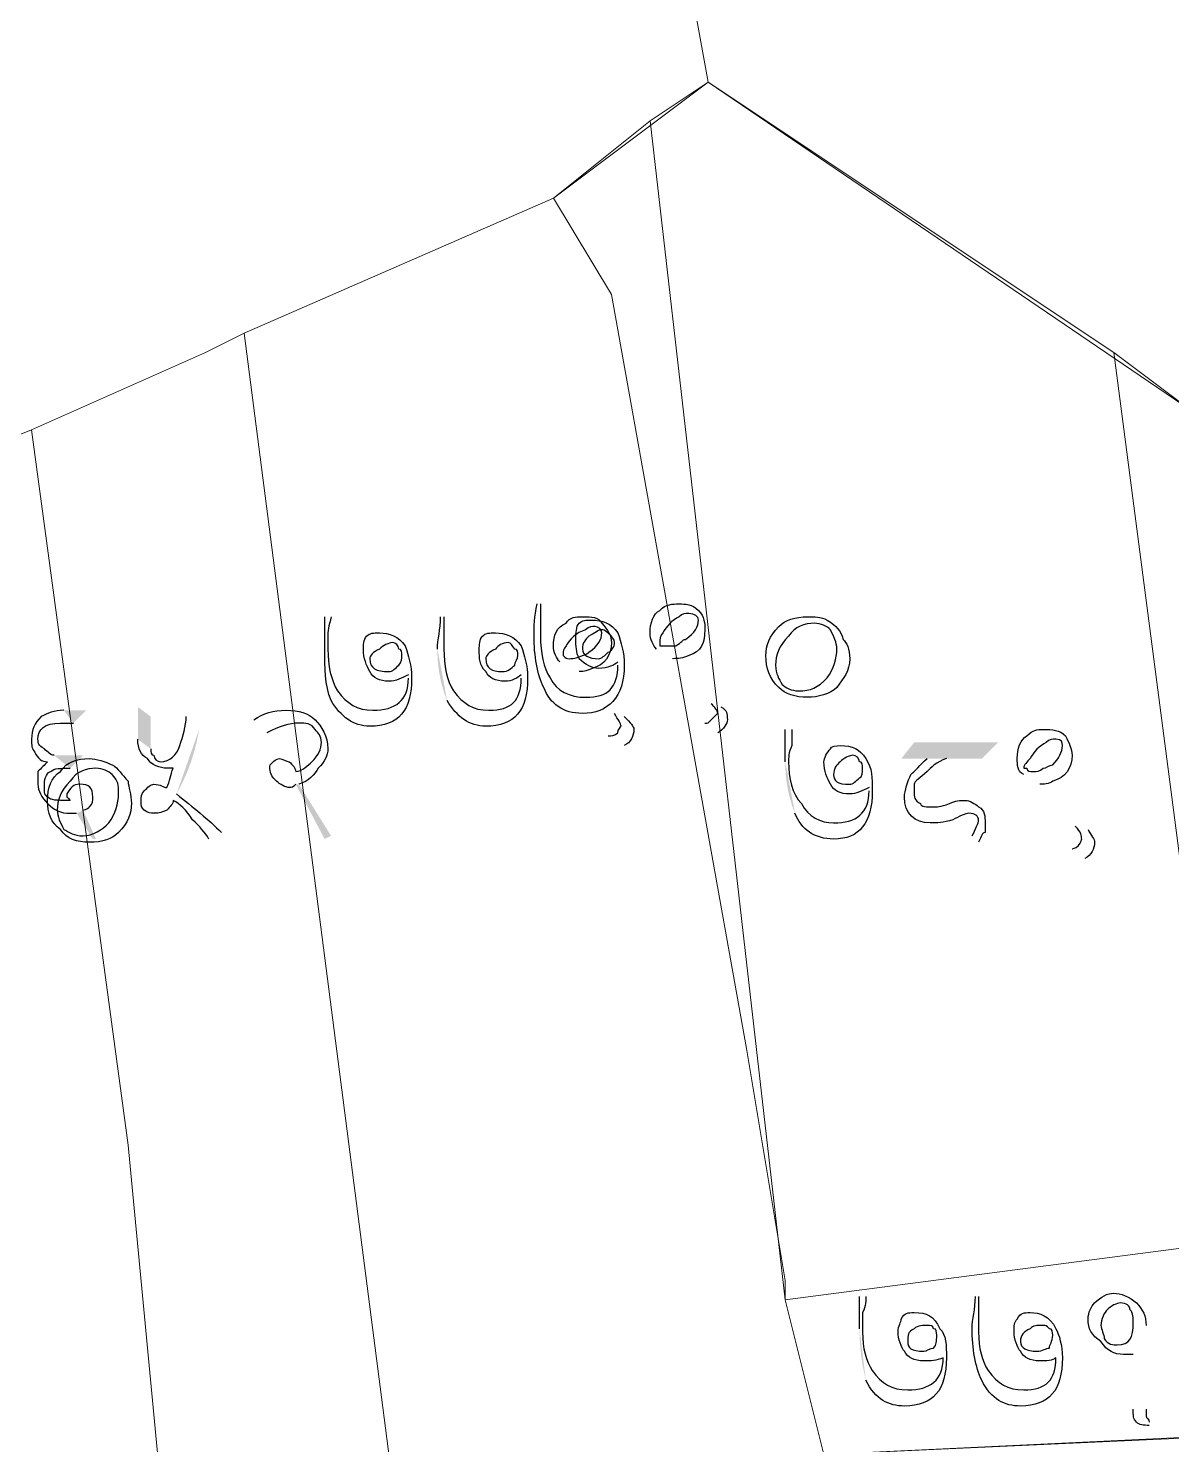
# Model space of a CAD drawing. Header units: metres. Extents: x 345912 to 349030, y 3061206 to 3061792.
# Drawn here: x 346861.21 to 346879.24, y 3061379.49 to 3061401.82 of the extents above; entities that cross this region are included whole.
import ezdxf

# ---------------------------------------------------------------- set-up
doc = ezdxf.new("R2010")
doc.units = ezdxf.units.M
doc.header["$MEASUREMENT"] = 0
doc.layers.add('PDF4_Geometry', color=7, linetype='Continuous')
doc.layers.add('PDF4_Solid Fills', color=7, linetype='Continuous')

msp = doc.modelspace()

# ---------------------------------------------------------------- hatches: boundary and pattern name
at = {"layer": 'PDF4_Solid Fills', "transparency": 33554559}
h = msp.add_hatch(color=256, dxfattribs=at)
h.paths.add_polyline_path([(346869.23467, 3061392.74604), (346869.28547, 3061392.74604)], flags=0)
h.paths.add_polyline_path([(346870.50467, 3061391.78084), (346870.50467, 3061391.83164)], flags=0)
h.paths.add_polyline_path([(346871.36827, 3061391.88244), (346872.13027, 3061391.12044)], flags=0)
h.paths.add_polyline_path([(346872.07947, 3061390.71404), (346871.87627, 3061390.86644)], flags=0)
h.paths.add_polyline_path([(346871.97787, 3061391.17124), (346871.11427, 3061392.03484)], flags=0)
h = msp.add_hatch(color=256, dxfattribs=at)
h.paths.add_polyline_path([(346865.88187, 3061392.54283), (346865.98347, 3061392.54283)], flags=0)
h.paths.add_polyline_path([(346867.20267, 3061391.57763), (346867.20267, 3061391.62843)], flags=0)
h.paths.add_polyline_path([(346867.65987, 3061392.03483, 0.09913524), (346867.81227, 3061391.22203)], flags=0)
h.paths.add_polyline_path([(346867.71067, 3061392.54283), (346867.76147, 3061392.54283)], flags=0)
h.paths.add_polyline_path([(346868.98067, 3061391.57763), (346868.98067, 3061391.62843)], flags=0)
h.paths.add_polyline_path([(346869.89507, 3061391.67923), (346870.60627, 3061390.96803)], flags=0)
h.paths.add_polyline_path([(346870.60627, 3061390.51083), (346870.35227, 3061390.66323)], flags=0)
h.paths.add_polyline_path([(346870.45387, 3061391.01883), (346869.59027, 3061391.83163)], flags=0)
h = msp.add_hatch(color=256, dxfattribs=at)
h.paths.add_polyline_path([(346861.91947, 3061390.86643), (346862.12267, 3061391.06963), (346861.76707, 3061391.06963)], flags=0)
h.paths.add_polyline_path([(346861.97027, 3061389.44403), (346862.22427, 3061389.03763), (346862.27507, 3061389.03763), (346862.07187, 3061389.49483)], flags=0)
h.paths.add_polyline_path([(346861.86867, 3061390.15523), (346862.07187, 3061390.35843), (346861.61467, 3061390.35843)], flags=0)
h.paths.add_polyline_path([(346863.69747, 3061390.96803), (346863.90067, 3061390.76483)], flags=0)
h.paths.add_polyline_path([(346863.54507, 3061389.74883, 0.08894398), (346863.90067, 3061390.76483)], flags=0)
h.paths.add_polyline_path([(346864.25627, 3061389.13923), (346864.05307, 3061389.03763)], flags=0)
h.paths.add_polyline_path([(346862.93547, 3061390.61243), (346862.93547, 3061391.12043), (346863.13867, 3061390.96803), (346863.13867, 3061390.46003)], flags=0)
h.paths.add_polyline_path([(346864.96747, 3061390.71403), (346864.76427, 3061390.91723)], flags=0)
h.paths.add_polyline_path([(346865.47547, 3061389.90123), (346865.98347, 3061389.08843), (346865.88187, 3061389.03763), (346865.42467, 3061389.90123)], flags=0)
h = msp.add_hatch(color=256, dxfattribs=at)
h.paths.add_polyline_path([(346873.14627, 3061390.25683, 0.09913524), (346873.29867, 3061389.44403)], flags=0)
h.paths.add_polyline_path([(346873.14627, 3061390.76483), (346873.24787, 3061390.76483)], flags=0)
h.paths.add_polyline_path([(346874.46707, 3061389.79963), (346874.46707, 3061389.85043)], flags=0)
h.paths.add_polyline_path([(346875.38147, 3061390.30763), (346874.97507, 3061390.30763), (346875.17827, 3061390.56163), (346876.49907, 3061390.56163), (346876.24507, 3061390.30763), (346875.68627, 3061390.30763)], flags=0)
h.paths.add_polyline_path([(346876.19427, 3061388.98683), (346876.09267, 3061389.08843)], flags=0)
h.paths.add_polyline_path([(346877.15947, 3061389.90123), (346877.92147, 3061389.19003)], flags=0)
h.paths.add_polyline_path([(346877.87067, 3061388.73283), (346877.66747, 3061388.88523)], flags=0)
h.paths.add_polyline_path([(346877.71827, 3061389.24083), (346876.90547, 3061390.05363)], flags=0)
h = msp.add_hatch(color=256, dxfattribs=at)
h.paths.add_polyline_path([(346874.31467, 3061381.31603, 0.05812615), (346874.41627, 3061380.50323)], flags=0)
h.paths.add_polyline_path([(346874.31467, 3061381.82403), (346874.41627, 3061381.82403)], flags=0)
h.paths.add_polyline_path([(346875.63547, 3061380.85883), (346875.63547, 3061380.85883)], flags=0)
h.paths.add_polyline_path([(346876.14347, 3061381.82403), (346876.19427, 3061381.82403)], flags=0)
h.paths.add_polyline_path([(346877.41347, 3061380.85883), (346877.41347, 3061380.85883)], flags=0)
h.paths.add_polyline_path([(346878.83587, 3061381.36683), (346878.83587, 3061380.04603)], flags=0)
h.paths.add_polyline_path([(346878.88667, 3061379.84283), (346878.88667, 3061379.79203)], flags=0)

# ---------------------------------------------------------------- linework, layer by layer
at = {"layer": 'PDF4_Geometry', "lineweight": 9}
for points in [[(346876.49908, 3061429.32203), (346883.50947, 3061423.83564), (346885.33828, 3061422.00683), (346885.03348, 3061408.90042), (346883.81427, 3061403.41403), (346882.59507, 3061394.57483), (346879.54707, 3061395.79403), (346871.92707, 3061400.97564), (346870.70787, 3061407.68124), (346870.09828, 3061415.60602), (346871.92707, 3061423.22602), (346872.53668, 3061428.40763), (346873.14628, 3061431.45564)], [(346876.49908, 3061429.32203), (346883.50947, 3061423.83564), (346885.33828, 3061422.00683), (346885.03348, 3061408.90042), (346883.81427, 3061403.41403), (346882.59507, 3061394.57483), (346879.54707, 3061395.79403), (346871.92707, 3061400.97564), (346870.70787, 3061407.68124), (346870.09828, 3061415.60602), (346871.92707, 3061423.22602), (346872.53668, 3061428.40763), (346873.14628, 3061431.45564)], [(346880.15668, 3061382.68763), (346873.14628, 3061381.77322), (346871.01268, 3061400.36602), (346871.92707, 3061400.97564), (346878.32787, 3061396.70844)], [(346880.15668, 3061382.68763), (346873.14628, 3061381.77322), (346871.01268, 3061400.36602), (346871.92707, 3061400.97564), (346878.32787, 3061396.70844)], [(346873.14628, 3061381.77322), (346873.14628, 3061382.07803), (346872.53668, 3061385.73564), (346870.40308, 3061397.62284), (346869.48867, 3061399.14683), (346871.01268, 3061400.36602)], [(346873.14628, 3061381.77322), (346873.14628, 3061382.07803), (346872.53668, 3061385.73564), (346870.40308, 3061397.62284), (346869.48867, 3061399.14683), (346871.01268, 3061400.36602)], [(346873.14628, 3061381.77322), (346873.75587, 3061379.33483), (346867.05028, 3061378.11564), (346864.61188, 3061397.01322), (346869.48867, 3061399.14683), (346870.40308, 3061397.62284), (346872.53668, 3061385.73564), (346873.14628, 3061382.07803)], [(346873.14628, 3061381.77322), (346873.75587, 3061379.33483), (346867.05028, 3061378.11564), (346864.61188, 3061397.01322), (346869.48867, 3061399.14683), (346870.40308, 3061397.62284), (346872.53668, 3061385.73564), (346873.14628, 3061382.07803)], [(346867.05028, 3061378.11564), (346863.69748, 3061377.50602), (346863.39268, 3061377.81083), (346862.78308, 3061384.21164), (346861.25908, 3061395.48923), (346864.00227, 3061396.70844), (346864.61188, 3061397.01322)], [(346867.05028, 3061378.11564), (346863.69748, 3061377.50602), (346863.39268, 3061377.81083), (346862.78308, 3061384.21164), (346861.25908, 3061395.48923), (346864.00227, 3061396.70844), (346864.61188, 3061397.01322)], [(346882.59507, 3061394.57483), (346883.81427, 3061393.05083), (346884.42388, 3061390.91724), (346885.64308, 3061385.12602), (346885.94787, 3061383.60203), (346885.94787, 3061383.29724), (346880.15668, 3061382.68763), (346878.32787, 3061396.70844), (346879.54707, 3061395.79403)], [(346882.59507, 3061394.57483), (346883.81427, 3061393.05083), (346884.42388, 3061390.91724), (346885.64308, 3061385.12602), (346885.94787, 3061383.60203), (346885.94787, 3061383.29724), (346880.15668, 3061382.68763), (346878.32787, 3061396.70844), (346879.54707, 3061395.79403)], [(346863.69748, 3061377.50602), (346860.95427, 3061377.20124), (346858.21108, 3061394.27004), (346861.25908, 3061395.48923), (346862.78308, 3061384.21164), (346863.39268, 3061377.81083)], [(346863.69748, 3061377.50602), (346860.95427, 3061377.20124), (346858.21108, 3061394.27004), (346861.25908, 3061395.48923), (346862.78308, 3061384.21164), (346863.39268, 3061377.81083)], [(346873.75587, 3061379.33483), (346873.14628, 3061381.77322), (346880.15668, 3061382.68763), (346880.46147, 3061379.63963)], [(346873.75587, 3061379.33483), (346873.14628, 3061381.77322), (346880.15668, 3061382.68763), (346880.46147, 3061379.63963)], [(346874.67028, 3061373.54363), (346874.06067, 3061376.59164), (346873.75587, 3061379.33483), (346886.55748, 3061379.94444), (346887.16707, 3061377.20124), (346888.08147, 3061374.15322)], [(346874.67028, 3061373.54363), (346874.06067, 3061376.59164), (346873.75587, 3061379.33483), (346886.55748, 3061379.94444), (346887.16707, 3061377.20124), (346888.08147, 3061374.15322)]]:
    msp.add_lwpolyline(points, close=True, dxfattribs=at)
msp.add_lwpolyline([(346824.07348, 3061410.42444), (346845.10468, 3061413.47243), (346870.09828, 3061415.60602), (346870.70787, 3061407.68124), (346871.92707, 3061400.97564), (346869.48867, 3061399.14683), (346864.61188, 3061397.01322), (346864.00227, 3061396.70844), (346861.25908, 3061395.48923), (346858.21108, 3061394.27004), (346855.46787, 3061393.35564), (346850.28628, 3061391.22203), (346848.45748, 3061391.22203), (346848.15268, 3061391.22203), (346848.15268, 3061390.91724), (346847.84787, 3061390.91724), (346847.23828, 3061390.91724), (346846.93348, 3061390.91724), (346846.62867, 3061390.91724), (346843.27587, 3061390.30763), (346842.05668, 3061389.08844), (346841.75188, 3061387.25963), (346840.22787, 3061386.34523)], dxfattribs=at)
msp.add_lwpolyline([(346824.07348, 3061410.42444), (346845.10468, 3061413.47243), (346870.09828, 3061415.60602), (346870.70787, 3061407.68124), (346871.92707, 3061400.97564), (346869.48867, 3061399.14683), (346864.61188, 3061397.01322), (346864.00227, 3061396.70844), (346861.25908, 3061395.48923), (346858.21108, 3061394.27004), (346855.46787, 3061393.35564), (346850.28628, 3061391.22203), (346848.45748, 3061391.22203), (346848.15268, 3061391.22203), (346848.15268, 3061390.91724), (346847.84787, 3061390.91724), (346847.23828, 3061390.91724), (346846.93348, 3061390.91724), (346846.62867, 3061390.91724), (346843.27587, 3061390.30763), (346842.05668, 3061389.08844), (346841.75188, 3061387.25963), (346840.22787, 3061386.34523)], dxfattribs=at)
at = {"layer": 'PDF4_Geometry', "lineweight": 25}
for points in [[(346869.18387, 3061392.23804), (346869.18387, 3061392.39044), (346869.18387, 3061392.54284), (346869.23467, 3061392.74604)], [(346869.28547, 3061392.74604), (346869.28547, 3061392.69524), (346869.28547, 3061392.59364), (346869.28547, 3061392.49204)], [(346871.01267, 3061392.28884), (346871.01267, 3061392.44124), (346871.06347, 3061392.59364), (346871.16507, 3061392.64444)], [(346871.16507, 3061392.64444), (346871.26667, 3061392.74604), (346871.36827, 3061392.74604), (346871.46987, 3061392.74604)], [(346871.46987, 3061392.74604), (346871.57147, 3061392.74604), (346871.67307, 3061392.74604), (346871.77467, 3061392.64444)], [(346871.77467, 3061392.64444), (346871.87627, 3061392.54284), (346871.87627, 3061392.44124), (346871.87627, 3061392.33964)], [(346865.88187, 3061392.03483), (346865.88187, 3061392.18723), (346865.88187, 3061392.33963), (346865.88187, 3061392.54283)], [(346865.98347, 3061392.54283), (346865.98347, 3061392.49203), (346865.93267, 3061392.39043), (346865.93267, 3061392.28883)], [(346867.65987, 3061392.03483), (346867.65987, 3061392.18723), (346867.71067, 3061392.33963), (346867.71067, 3061392.54283)], [(346867.76147, 3061392.54283), (346867.76147, 3061392.49203), (346867.76147, 3061392.39043), (346867.76147, 3061392.28883)], [(346869.28547, 3061392.49204), (346869.28547, 3061392.39044), (346869.28547, 3061392.28884), (346869.28547, 3061392.23804)], [(346869.48867, 3061392.08563), (346869.48867, 3061392.23803), (346869.53947, 3061392.39043), (346869.69187, 3061392.44123)], [(346869.69187, 3061392.44123), (346869.74267, 3061392.54283), (346869.84427, 3061392.54283), (346869.94587, 3061392.54283)], [(346869.84427, 3061392.18724), (346869.84427, 3061392.28884), (346869.84427, 3061392.39044), (346869.89507, 3061392.44124)], [(346869.89507, 3061392.44124), (346869.94587, 3061392.49204), (346869.99667, 3061392.49204), (346870.09827, 3061392.49204)], [(346869.94587, 3061392.54283), (346870.09827, 3061392.54283), (346870.19987, 3061392.54283), (346870.25067, 3061392.44123)], [(346870.14907, 3061392.39043), (346870.09827, 3061392.39043), (346870.04747, 3061392.39043), (346869.99667, 3061392.33963)], [(346870.09827, 3061392.49204), (346870.25067, 3061392.49204), (346870.40307, 3061392.44124), (346870.50467, 3061392.28884)], [(346870.25067, 3061392.28883), (346870.25067, 3061392.33963), (346870.19987, 3061392.39043), (346870.14907, 3061392.39043)], [(346870.25067, 3061392.44123), (346870.35227, 3061392.33963), (346870.40307, 3061392.23803), (346870.40307, 3061392.13643)], [(346871.46987, 3061392.54284), (346871.36827, 3061392.49204), (346871.26667, 3061392.39044), (346871.21587, 3061392.28884)], [(346871.62227, 3061392.59364), (346871.57147, 3061392.59364), (346871.52067, 3061392.59364), (346871.46987, 3061392.54284)], [(346871.57147, 3061392.18724), (346871.72387, 3061392.28884), (346871.77467, 3061392.39044), (346871.77467, 3061392.49204)], [(346871.77467, 3061392.49204), (346871.77467, 3061392.54284), (346871.72387, 3061392.59364), (346871.62227, 3061392.59364)], [(346872.84147, 3061391.93324), (346872.84147, 3061392.08564), (346872.89227, 3061392.23804), (346873.04467, 3061392.39044)], [(346873.04467, 3061392.39044), (346873.14627, 3061392.49204), (346873.29867, 3061392.54284), (346873.50187, 3061392.54284)], [(346873.60347, 3061392.44124), (346873.45107, 3061392.44124), (346873.29867, 3061392.39044), (346873.19707, 3061392.23804)], [(346873.50187, 3061392.54284), (346873.60347, 3061392.54284), (346873.70507, 3061392.54284), (346873.80667, 3061392.49204)], [(346873.85747, 3061392.33964), (346873.80667, 3061392.39044), (346873.70507, 3061392.44124), (346873.60347, 3061392.44124)], [(346873.80667, 3061392.49204), (346873.95907, 3061392.39044), (346874.00987, 3061392.33964), (346874.06067, 3061392.18724)], [(346865.93267, 3061392.28883), (346865.93267, 3061392.18723), (346865.93267, 3061392.08563), (346865.93267, 3061392.03483)], [(346866.49147, 3061392.03483), (346866.49147, 3061392.08563), (346866.49147, 3061392.18723), (346866.54227, 3061392.23803)], [(346866.54227, 3061392.23803), (346866.59307, 3061392.28883), (346866.64387, 3061392.28883), (346866.74547, 3061392.28883)], [(346866.74547, 3061392.28883), (346866.89787, 3061392.28883), (346867.05027, 3061392.23803), (346867.15187, 3061392.08563)], [(346867.76147, 3061392.28883), (346867.76147, 3061392.18723), (346867.76147, 3061392.08563), (346867.76147, 3061392.03483)], [(346868.32027, 3061392.03483), (346868.32027, 3061392.08563), (346868.32027, 3061392.18723), (346868.37107, 3061392.23803)], [(346868.37107, 3061392.23803), (346868.42187, 3061392.28883), (346868.47267, 3061392.28883), (346868.57427, 3061392.28883)], [(346868.57427, 3061392.28883), (346868.72667, 3061392.28883), (346868.87907, 3061392.23803), (346868.98067, 3061392.08563)], [(346869.33627, 3061391.42524), (346869.23467, 3061391.62844), (346869.18387, 3061391.93324), (346869.18387, 3061392.23804)], [(346869.28547, 3061392.23804), (346869.28547, 3061391.98404), (346869.33627, 3061391.73004), (346869.43787, 3061391.57764)], [(346869.99667, 3061392.33963), (346869.84427, 3061392.28883), (346869.74267, 3061392.18723), (346869.69187, 3061392.08563)], [(346869.89507, 3061391.88244), (346869.84427, 3061391.98404), (346869.84427, 3061392.08564), (346869.84427, 3061392.18724)], [(346870.04747, 3061392.23804), (346869.99667, 3061392.18724), (346869.94587, 3061392.13644), (346869.94587, 3061392.03484)], [(346870.25067, 3061392.33964), (346870.19987, 3061392.33964), (346870.14907, 3061392.28884), (346870.04747, 3061392.23804)], [(346870.04747, 3061391.98403), (346870.19987, 3061392.08563), (346870.25067, 3061392.18723), (346870.25067, 3061392.28883)], [(346870.40307, 3061392.23804), (346870.35227, 3061392.28884), (346870.30147, 3061392.33964), (346870.25067, 3061392.33964)], [(346870.45387, 3061392.13644), (346870.45387, 3061392.18724), (346870.40307, 3061392.23804), (346870.40307, 3061392.23804)], [(346870.50467, 3061392.28884), (346870.55547, 3061392.13644), (346870.60627, 3061391.98404), (346870.60627, 3061391.78084)], [(346871.11427, 3061392.03484), (346871.06347, 3061392.08564), (346871.01267, 3061392.18724), (346871.01267, 3061392.28884)], [(346871.21587, 3061392.28884), (346871.16507, 3061392.23804), (346871.16507, 3061392.18724), (346871.16507, 3061392.13644)], [(346871.41907, 3061392.08564), (346871.52067, 3061392.13644), (346871.52067, 3061392.18724), (346871.57147, 3061392.18724)], [(346871.87627, 3061392.33964), (346871.87627, 3061392.13644), (346871.82547, 3061391.98404), (346871.62227, 3061391.93324)], [(346873.19707, 3061392.23804), (346873.04467, 3061392.08564), (346872.99387, 3061391.93324), (346872.99387, 3061391.78084)], [(346873.95907, 3061392.03484), (346873.95907, 3061392.13644), (346873.90827, 3061392.23804), (346873.85747, 3061392.33964)], [(346874.06067, 3061392.18724), (346874.11147, 3061392.13644), (346874.16227, 3061392.03484), (346874.16227, 3061391.88244)], [(346865.98347, 3061391.22203), (346865.88187, 3061391.47603), (346865.88187, 3061391.73003), (346865.88187, 3061392.03483)], [(346865.93267, 3061392.03483), (346865.93267, 3061391.78083), (346865.98347, 3061391.52683), (346866.08507, 3061391.37443)], [(346866.59307, 3061391.67923), (346866.54227, 3061391.78083), (346866.49147, 3061391.88243), (346866.49147, 3061392.03483)], [(346866.74547, 3061392.03483), (346866.64387, 3061391.98403), (346866.59307, 3061391.93323), (346866.59307, 3061391.88243)], [(346866.94867, 3061392.13643), (346866.89787, 3061392.13643), (346866.79627, 3061392.08563), (346866.74547, 3061392.03483)], [(346867.05027, 3061392.03483), (346867.05027, 3061392.08563), (346866.99947, 3061392.13643), (346866.94867, 3061392.13643)], [(346867.10107, 3061391.93323), (346867.10107, 3061391.98403), (346867.10107, 3061392.03483), (346867.05027, 3061392.03483)], [(346867.15187, 3061392.08563), (346867.20267, 3061391.93323), (346867.25347, 3061391.78083), (346867.25347, 3061391.57763)], [(346867.76147, 3061392.03483), (346867.76147, 3061391.78083), (346867.81227, 3061391.52683), (346867.91387, 3061391.37443)], [(346868.42187, 3061391.67923), (346868.32027, 3061391.78083), (346868.32027, 3061391.88243), (346868.32027, 3061392.03483)], [(346868.57427, 3061392.03483), (346868.47267, 3061391.98403), (346868.42187, 3061391.93323), (346868.42187, 3061391.88243)], [(346868.77747, 3061392.13643), (346868.67587, 3061392.13643), (346868.62507, 3061392.08563), (346868.57427, 3061392.03483)], [(346868.87907, 3061392.03483), (346868.82827, 3061392.08563), (346868.82827, 3061392.13643), (346868.77747, 3061392.13643)], [(346868.92987, 3061391.93323), (346868.92987, 3061391.98403), (346868.92987, 3061392.03483), (346868.87907, 3061392.03483)], [(346868.98067, 3061392.08563), (346869.03147, 3061391.93323), (346869.08227, 3061391.78083), (346869.08227, 3061391.57763)], [(346869.59027, 3061391.83163), (346869.53947, 3061391.88243), (346869.48867, 3061391.98403), (346869.48867, 3061392.08563)], [(346869.69187, 3061392.08563), (346869.64107, 3061392.03483), (346869.64107, 3061391.98403), (346869.64107, 3061391.98403)], [(346869.64107, 3061391.98403), (346869.64107, 3061391.93323), (346869.64107, 3061391.93323), (346869.64107, 3061391.93323)], [(346869.94587, 3061392.03484), (346869.94587, 3061391.93324), (346870.04747, 3061391.88244), (346870.19987, 3061391.88244)], [(346869.94587, 3061391.93323), (346869.99667, 3061391.93323), (346870.04747, 3061391.98403), (346870.04747, 3061391.98403)], [(346870.40307, 3061392.13643), (346870.40307, 3061391.93323), (346870.30147, 3061391.78083), (346870.09827, 3061391.73003)], [(346870.19987, 3061391.88244), (346870.25067, 3061391.88244), (346870.30147, 3061391.93324), (346870.35227, 3061391.98404)], [(346870.35227, 3061391.98404), (346870.40307, 3061391.98404), (346870.45387, 3061392.08564), (346870.45387, 3061392.13644)], [(346871.16507, 3061392.13644), (346871.16507, 3061392.13644), (346871.16507, 3061392.13644), (346871.16507, 3061392.08564)], [(346871.16507, 3061392.08564), (346871.21587, 3061392.08564), (346871.21587, 3061392.08564), (346871.26667, 3061392.08564)], [(346871.26667, 3061392.08564), (346871.31747, 3061392.08564), (346871.36827, 3061392.08564), (346871.41907, 3061392.08564)], [(346873.80667, 3061391.57764), (346873.90827, 3061391.73004), (346873.95907, 3061391.88244), (346873.95907, 3061392.03484)], [(346866.59307, 3061391.88243), (346866.59307, 3061391.73003), (346866.69467, 3061391.67923), (346866.89787, 3061391.67923)], [(346866.89787, 3061391.67923), (346866.94867, 3061391.67923), (346866.99947, 3061391.73003), (346867.05027, 3061391.78083)], [(346867.05027, 3061391.78083), (346867.10107, 3061391.83163), (346867.10107, 3061391.88243), (346867.10107, 3061391.93323)], [(346868.42187, 3061391.88243), (346868.42187, 3061391.73003), (346868.52347, 3061391.67923), (346868.67587, 3061391.67923)], [(346868.67587, 3061391.67923), (346868.77747, 3061391.67923), (346868.82827, 3061391.73003), (346868.87907, 3061391.78083)], [(346868.87907, 3061391.78083), (346868.87907, 3061391.83163), (346868.92987, 3061391.88243), (346868.92987, 3061391.93323)], [(346869.64107, 3061391.93323), (346869.69187, 3061391.88243), (346869.69187, 3061391.88243), (346869.74267, 3061391.88243)], [(346869.74267, 3061391.88243), (346869.79347, 3061391.88243), (346869.84427, 3061391.88243), (346869.94587, 3061391.93323)], [(346870.19987, 3061391.73004), (346870.09827, 3061391.73004), (346869.99667, 3061391.78084), (346869.89507, 3061391.88244)], [(346870.09827, 3061391.73003), (346869.99667, 3061391.67923), (346869.94587, 3061391.67923), (346869.89507, 3061391.67923)], [(346870.60627, 3061391.78084), (346870.60627, 3061391.27284), (346870.35227, 3061391.01884), (346869.94587, 3061391.01884)], [(346869.99667, 3061391.27284), (346870.35227, 3061391.27284), (346870.50467, 3061391.42524), (346870.50467, 3061391.78084)], [(346870.50467, 3061391.83164), (346870.45387, 3061391.78084), (346870.35227, 3061391.73004), (346870.19987, 3061391.73004)], [(346871.62227, 3061391.93324), (346871.52067, 3061391.88244), (346871.46987, 3061391.88244), (346871.36827, 3061391.88244)], [(346873.04467, 3061391.42524), (346872.89227, 3061391.57764), (346872.84147, 3061391.73004), (346872.84147, 3061391.93324)], [(346872.99387, 3061391.78084), (346872.99387, 3061391.62844), (346873.04467, 3061391.57764), (346873.09547, 3061391.47604)], [(346874.16227, 3061391.88244), (346874.16227, 3061391.67924), (346874.06067, 3061391.57764), (346873.95907, 3061391.42524)], [(346866.89787, 3061391.52683), (346866.74547, 3061391.52683), (346866.64387, 3061391.57763), (346866.59307, 3061391.67923)], [(346867.25347, 3061391.57763), (346867.25347, 3061391.06963), (346867.05027, 3061390.81563), (346866.59307, 3061390.81563)], [(346866.64387, 3061391.06963), (346866.99947, 3061391.06963), (346867.20267, 3061391.22203), (346867.20267, 3061391.57763)], [(346867.20267, 3061391.62843), (346867.10107, 3061391.57763), (346866.99947, 3061391.52683), (346866.89787, 3061391.52683)], [(346868.72667, 3061391.52683), (346868.57427, 3061391.52683), (346868.47267, 3061391.57763), (346868.42187, 3061391.67923)], [(346869.08227, 3061391.57763), (346869.08227, 3061391.06963), (346868.87907, 3061390.81563), (346868.42187, 3061390.81563)], [(346868.47267, 3061391.06963), (346868.82827, 3061391.06963), (346868.98067, 3061391.22203), (346868.98067, 3061391.57763)], [(346868.98067, 3061391.62843), (346868.92987, 3061391.57763), (346868.82827, 3061391.52683), (346868.72667, 3061391.52683)], [(346869.43787, 3061391.57764), (346869.53947, 3061391.37444), (346869.74267, 3061391.27284), (346869.99667, 3061391.27284)], [(346873.34947, 3061391.37444), (346873.55267, 3061391.37444), (346873.65427, 3061391.42524), (346873.80667, 3061391.57764)], [(346866.08507, 3061391.37443), (346866.23747, 3061391.17123), (346866.38987, 3061391.06963), (346866.64387, 3061391.06963)], [(346867.91387, 3061391.37443), (346868.06627, 3061391.17123), (346868.21867, 3061391.06963), (346868.47267, 3061391.06963)], [(346869.94587, 3061391.01884), (346869.64107, 3061391.01884), (346869.43787, 3061391.17124), (346869.33627, 3061391.42524)], [(346873.50187, 3061391.27284), (346873.29867, 3061391.27284), (346873.14627, 3061391.32364), (346873.04467, 3061391.42524)], [(346873.09547, 3061391.47604), (346873.14627, 3061391.42524), (346873.24787, 3061391.37444), (346873.34947, 3061391.37444)], [(346873.95907, 3061391.42524), (346873.85747, 3061391.32364), (346873.65427, 3061391.27284), (346873.50187, 3061391.27284)], [(346861.76707, 3061391.06963), (346861.61467, 3061391.06963), (346861.51307, 3061391.01883), (346861.41147, 3061390.96803)], [(346864.76427, 3061390.91723), (346864.91667, 3061391.01883), (346865.06907, 3061391.06963), (346865.27227, 3061391.06963)], [(346865.27227, 3061391.06963), (346865.47547, 3061391.06963), (346865.62787, 3061391.01883), (346865.72947, 3061390.91723)], [(346866.59307, 3061390.81563), (346866.33907, 3061390.81563), (346866.13587, 3061390.96803), (346865.98347, 3061391.22203)], [(346868.42187, 3061390.81563), (346868.16787, 3061390.81563), (346867.96467, 3061390.96803), (346867.81227, 3061391.22203)], [(346872.07947, 3061391.01884), (346872.07947, 3061391.06964), (346872.02867, 3061391.12044), (346871.97787, 3061391.17124)], [(346872.13027, 3061391.12044), (346872.23187, 3061391.06964), (346872.23187, 3061391.01884), (346872.23187, 3061390.91724)], [(346861.41147, 3061390.96803), (346861.30987, 3061390.86643), (346861.25907, 3061390.76483), (346861.25907, 3061390.61243)], [(346861.36067, 3061390.61243), (346861.36067, 3061390.76483), (346861.46227, 3061390.86643), (346861.71627, 3061390.86643)], [(346861.71627, 3061390.86643), (346861.71627, 3061390.86643), (346861.76707, 3061390.86643), (346861.81787, 3061390.86643)], [(346861.81787, 3061390.86643), (346861.86867, 3061390.86643), (346861.91947, 3061390.86643), (346861.91947, 3061390.86643)], [(346863.59587, 3061390.51083), (346863.64667, 3061390.66323), (346863.69747, 3061390.81563), (346863.69747, 3061390.96803)], [(346865.47547, 3061390.86643), (346865.32307, 3061390.86643), (346865.17067, 3061390.81563), (346864.96747, 3061390.71403)], [(346865.72947, 3061390.76483), (346865.67867, 3061390.86643), (346865.57707, 3061390.86643), (346865.47547, 3061390.86643)], [(346865.72947, 3061390.91723), (346865.83107, 3061390.81563), (346865.93267, 3061390.66323), (346865.93267, 3061390.46003)], [(346870.55547, 3061390.81563), (346870.55547, 3061390.86643), (346870.50467, 3061390.91723), (346870.45387, 3061391.01883)], [(346870.60627, 3061390.96803), (346870.70787, 3061390.86643), (346870.75867, 3061390.81563), (346870.75867, 3061390.76483)], [(346871.87627, 3061390.86644), (346871.92707, 3061390.86644), (346871.92707, 3061390.86644), (346871.97787, 3061390.91724)], [(346871.97787, 3061390.91724), (346872.02867, 3061390.96804), (346872.07947, 3061391.01884), (346872.07947, 3061391.01884)], [(346872.23187, 3061390.91724), (346872.23187, 3061390.86644), (346872.18107, 3061390.76484), (346872.07947, 3061390.71404)], [(346861.25907, 3061390.61243), (346861.25907, 3061390.51083), (346861.25907, 3061390.46003), (346861.30987, 3061390.40923)], [(346861.46227, 3061390.46003), (346861.36067, 3061390.51083), (346861.36067, 3061390.56163), (346861.36067, 3061390.61243)], [(346863.08787, 3061390.30763), (346862.98627, 3061390.35843), (346862.93547, 3061390.46003), (346862.93547, 3061390.61243)], [(346865.83107, 3061390.56163), (346865.83107, 3061390.66323), (346865.78027, 3061390.71403), (346865.72947, 3061390.76483)], [(346870.35227, 3061390.66323), (346870.40307, 3061390.66323), (346870.45387, 3061390.66323), (346870.50467, 3061390.71403)], [(346870.50467, 3061390.71403), (346870.50467, 3061390.76483), (346870.55547, 3061390.81563), (346870.55547, 3061390.81563)], [(346870.75867, 3061390.76483), (346870.75867, 3061390.66323), (346870.70787, 3061390.56163), (346870.60627, 3061390.51083)], [(346873.14627, 3061390.25683), (346873.14627, 3061390.40923), (346873.14627, 3061390.56163), (346873.14627, 3061390.76483)], [(346873.24787, 3061390.76483), (346873.24787, 3061390.71403), (346873.24787, 3061390.61243), (346873.24787, 3061390.51083)], [(346876.80387, 3061390.30763), (346876.80387, 3061390.46003), (346876.85467, 3061390.61243), (346876.95627, 3061390.66323)], [(346876.95627, 3061390.66323), (346877.05787, 3061390.76483), (346877.10867, 3061390.76483), (346877.21027, 3061390.76483)], [(346877.21027, 3061390.76483), (346877.36267, 3061390.76483), (346877.46427, 3061390.76483), (346877.56587, 3061390.66323)], [(346877.41347, 3061390.61243), (346877.36267, 3061390.61243), (346877.31187, 3061390.61243), (346877.26107, 3061390.56163)], [(346877.51507, 3061390.51083), (346877.51507, 3061390.56163), (346877.51507, 3061390.61243), (346877.41347, 3061390.61243)], [(346877.56587, 3061390.66323), (346877.61667, 3061390.56163), (346877.66747, 3061390.46003), (346877.66747, 3061390.35843)], [(346861.30987, 3061390.40923), (346861.36067, 3061390.30763), (346861.41147, 3061390.25683), (346861.51307, 3061390.25683)], [(346861.61467, 3061390.35843), (346861.56387, 3061390.35843), (346861.51307, 3061390.40923), (346861.46227, 3061390.46003)], [(346863.13867, 3061390.46003), (346863.13867, 3061390.40923), (346863.13867, 3061390.35843), (346863.18947, 3061390.35843)], [(346863.29107, 3061390.25683), (346863.44347, 3061390.25683), (346863.54507, 3061390.35843), (346863.59587, 3061390.51083)], [(346865.67867, 3061390.25683), (346865.78027, 3061390.35843), (346865.83107, 3061390.46003), (346865.83107, 3061390.56163)], [(346865.93267, 3061390.46003), (346865.93267, 3061390.35843), (346865.88187, 3061390.25683), (346865.78027, 3061390.15523)], [(346873.24787, 3061390.51083), (346873.19707, 3061390.40923), (346873.19707, 3061390.30763), (346873.19707, 3061390.25683)], [(346873.75587, 3061390.25683), (346873.75587, 3061390.30763), (346873.80667, 3061390.40923), (346873.85747, 3061390.46003)], [(346873.85747, 3061390.46003), (346873.85747, 3061390.51083), (346873.95907, 3061390.51083), (346874.00987, 3061390.51083)], [(346874.00987, 3061390.51083), (346874.21307, 3061390.51083), (346874.31467, 3061390.46003), (346874.41627, 3061390.30763)], [(346877.26107, 3061390.56163), (346877.15947, 3061390.51083), (346877.05787, 3061390.40923), (346877.00707, 3061390.30763)], [(346877.36267, 3061390.20603), (346877.46427, 3061390.30763), (346877.51507, 3061390.40923), (346877.51507, 3061390.51083)], [(346861.51307, 3061390.25683), (346861.46227, 3061390.20603), (346861.41147, 3061390.15523), (346861.36067, 3061390.10443)], [(346861.56387, 3061390.10443), (346861.61467, 3061390.15523), (346861.71627, 3061390.15523), (346861.86867, 3061390.15523)], [(346861.71628, 3061390.10443), (346861.81788, 3061390.25683), (346861.97028, 3061390.30763), (346862.17348, 3061390.30763)], [(346862.27508, 3061390.15523), (346862.12268, 3061390.15523), (346861.97028, 3061390.10443), (346861.86868, 3061389.95203)], [(346862.17348, 3061390.30763), (346862.27508, 3061390.30763), (346862.42748, 3061390.25683), (346862.52908, 3061390.20603)], [(346862.52908, 3061390.05363), (346862.47828, 3061390.10443), (346862.37668, 3061390.15523), (346862.27508, 3061390.15523)], [(346862.52908, 3061390.20603), (346862.63068, 3061390.15523), (346862.68148, 3061390.05363), (346862.78308, 3061389.95203)], [(346863.39267, 3061390.15523), (346863.29107, 3061390.15523), (346863.13867, 3061390.20603), (346863.08787, 3061390.30763)], [(346863.18947, 3061390.35843), (346863.18947, 3061390.30763), (346863.24027, 3061390.25683), (346863.29107, 3061390.25683)], [(346863.39267, 3061389.85043), (346863.44347, 3061389.95203), (346863.44347, 3061390.05363), (346863.49427, 3061390.15523)], [(346863.49427, 3061390.15523), (346863.44347, 3061390.15523), (346863.44347, 3061390.15523), (346863.39267, 3061390.15523)], [(346865.01827, 3061390.15523), (346865.01827, 3061390.20603), (346865.01827, 3061390.20603), (346865.06907, 3061390.25683)], [(346865.11987, 3061389.95203), (346865.06907, 3061390.00283), (346865.01827, 3061390.05363), (346865.01827, 3061390.15523)], [(346865.06907, 3061390.25683), (346865.06907, 3061390.25683), (346865.11987, 3061390.30763), (346865.17067, 3061390.30763)], [(346865.17067, 3061390.30763), (346865.22147, 3061390.30763), (346865.27227, 3061390.25683), (346865.32307, 3061390.25683)], [(346865.32307, 3061390.25683), (346865.37387, 3061390.20603), (346865.42467, 3061390.15523), (346865.42467, 3061390.10443)], [(346865.42467, 3061390.10443), (346865.52627, 3061390.10443), (346865.62787, 3061390.20603), (346865.67867, 3061390.25683)], [(346865.78027, 3061390.15523), (346865.72947, 3061390.05363), (346865.62787, 3061389.95203), (346865.47547, 3061389.90123)], [(346873.19707, 3061390.25683), (346873.19707, 3061390.00283), (346873.24787, 3061389.74883), (346873.40027, 3061389.59643)], [(346873.85747, 3061389.90123), (346873.80667, 3061390.00283), (346873.75587, 3061390.10443), (346873.75587, 3061390.25683)], [(346874.00987, 3061390.25683), (346873.95907, 3061390.20603), (346873.90827, 3061390.15523), (346873.90827, 3061390.05363)], [(346874.21307, 3061390.35843), (346874.16227, 3061390.35843), (346874.06067, 3061390.30763), (346874.00987, 3061390.25683)], [(346874.31467, 3061390.25683), (346874.31467, 3061390.30763), (346874.26387, 3061390.35843), (346874.21307, 3061390.35843)], [(346874.36547, 3061390.15523), (346874.36547, 3061390.20603), (346874.36547, 3061390.25683), (346874.31467, 3061390.25683)], [(346874.31467, 3061390.00283), (346874.36547, 3061390.00283), (346874.36547, 3061390.10443), (346874.36547, 3061390.15523)], [(346874.41627, 3061390.30763), (346874.51787, 3061390.15523), (346874.51787, 3061390.00283), (346874.51787, 3061389.79963)], [(346875.12747, 3061390.05363), (346875.17827, 3061390.10443), (346875.27987, 3061390.20603), (346875.38147, 3061390.30763)], [(346875.68627, 3061390.30763), (346875.53387, 3061390.25683), (346875.43227, 3061390.15523), (346875.38147, 3061390.10443)], [(346876.90547, 3061390.05363), (346876.80387, 3061390.10443), (346876.80387, 3061390.20603), (346876.80387, 3061390.30763)], [(346877.00707, 3061390.30763), (346876.95627, 3061390.25683), (346876.90547, 3061390.20603), (346876.90547, 3061390.15523)], [(346876.90547, 3061390.15523), (346876.90547, 3061390.15523), (346876.95627, 3061390.15523), (346876.95627, 3061390.15523)], [(346876.95627, 3061390.15523), (346876.95627, 3061390.10443), (346877.00707, 3061390.10443), (346877.05787, 3061390.10443)], [(346877.05787, 3061390.10443), (346877.10867, 3061390.10443), (346877.15947, 3061390.10443), (346877.21027, 3061390.15523)], [(346877.21027, 3061390.15523), (346877.26107, 3061390.15523), (346877.31187, 3061390.20603), (346877.36267, 3061390.20603)], [(346877.66747, 3061390.35843), (346877.66747, 3061390.15523), (346877.56587, 3061390.00283), (346877.36267, 3061389.95203)], [(346861.36067, 3061390.10443), (346861.36067, 3061390.05363), (346861.36067, 3061390.00283), (346861.36067, 3061389.90123)], [(346861.46227, 3061389.90123), (346861.46227, 3061390.00283), (346861.51307, 3061390.10443), (346861.56387, 3061390.10443)], [(346861.51308, 3061389.64723), (346861.51308, 3061389.85043), (346861.56388, 3061390.00283), (346861.71628, 3061390.10443)], [(346861.86868, 3061389.95203), (346861.71628, 3061389.79963), (346861.66548, 3061389.64723), (346861.66548, 3061389.49483)], [(346862.63068, 3061389.74883), (346862.63068, 3061389.90123), (346862.63068, 3061389.95203), (346862.52908, 3061390.05363)], [(346862.78308, 3061389.95203), (346862.78308, 3061389.85043), (346862.83388, 3061389.74883), (346862.83388, 3061389.59643)], [(346865.32307, 3061389.85043), (346865.27227, 3061389.85043), (346865.17067, 3061389.90123), (346865.11987, 3061389.95203)], [(346873.90827, 3061390.05363), (346873.90827, 3061389.95203), (346873.95907, 3061389.90123), (346874.16227, 3061389.90123)], [(346874.16227, 3061389.90123), (346874.21307, 3061389.90123), (346874.26387, 3061389.95203), (346874.31467, 3061390.00283)], [(346875.02587, 3061389.69803), (346875.02587, 3061389.79963), (346875.07667, 3061389.95203), (346875.12747, 3061390.05363)], [(346875.38147, 3061390.10443), (346875.27987, 3061390.00283), (346875.17827, 3061389.95203), (346875.17827, 3061389.90123)], [(346877.36267, 3061389.95203), (346877.31187, 3061389.90123), (346877.21027, 3061389.90123), (346877.15947, 3061389.90123)], [(346861.36067, 3061389.90123), (346861.36067, 3061389.79963), (346861.41147, 3061389.69803), (346861.51307, 3061389.59643)], [(346861.46227, 3061389.79963), (346861.46227, 3061389.85043), (346861.46227, 3061389.90123), (346861.46227, 3061389.90123)], [(346861.51307, 3061389.69803), (346861.46227, 3061389.74883), (346861.46227, 3061389.74883), (346861.46227, 3061389.79963)], [(346862.02107, 3061389.90123), (346861.91947, 3061389.90123), (346861.86867, 3061389.85043), (346861.81787, 3061389.74883)], [(346861.81787, 3061389.74883), (346861.81787, 3061389.74883), (346861.81787, 3061389.74883), (346861.81787, 3061389.69803)], [(346862.22427, 3061389.69803), (346862.22427, 3061389.85043), (346862.17347, 3061389.90123), (346862.02107, 3061389.90123)], [(346862.47828, 3061389.29163), (346862.57988, 3061389.44403), (346862.63068, 3061389.59643), (346862.63068, 3061389.74883)], [(346862.98627, 3061389.64723), (346862.98627, 3061389.69803), (346862.98627, 3061389.74883), (346863.03707, 3061389.79963)], [(346863.03707, 3061389.79963), (346863.08787, 3061389.85043), (346863.13867, 3061389.90123), (346863.18947, 3061389.90123)], [(346863.18947, 3061389.90123), (346863.29107, 3061389.90123), (346863.34187, 3061389.85043), (346863.39267, 3061389.85043)], [(346863.54507, 3061389.74883), (346863.79907, 3061389.54563), (346864.05307, 3061389.34243), (346864.25627, 3061389.13923)], [(346865.42467, 3061389.90123), (346865.37387, 3061389.85043), (346865.37387, 3061389.85043), (346865.32307, 3061389.85043)], [(346874.16227, 3061389.74883), (346874.00987, 3061389.74883), (346873.90827, 3061389.79963), (346873.85747, 3061389.90123)], [(346874.51787, 3061389.79963), (346874.51787, 3061389.29163), (346874.31467, 3061389.03763), (346873.90827, 3061389.03763)], [(346873.90827, 3061389.29163), (346874.26387, 3061389.29163), (346874.46707, 3061389.44403), (346874.46707, 3061389.79963)], [(346874.46707, 3061389.85043), (346874.36547, 3061389.79963), (346874.26387, 3061389.74883), (346874.16227, 3061389.74883)], [(346875.17827, 3061389.90123), (346875.17827, 3061389.85043), (346875.17827, 3061389.79963), (346875.17827, 3061389.79963)], [(346875.17827, 3061389.79963), (346875.17827, 3061389.69803), (346875.17827, 3061389.64723), (346875.27987, 3061389.59643)], [(346861.81787, 3061389.64723), (346861.66547, 3061389.64723), (346861.56387, 3061389.64723), (346861.51307, 3061389.69803)], [(346861.51307, 3061389.59643), (346861.61467, 3061389.49483), (346861.71627, 3061389.44403), (346861.86867, 3061389.44403)], [(346861.71628, 3061389.19003), (346861.56388, 3061389.29163), (346861.51308, 3061389.44403), (346861.51308, 3061389.64723)], [(346861.66548, 3061389.49483), (346861.66548, 3061389.39323), (346861.71628, 3061389.29163), (346861.76708, 3061389.19003)], [(346861.81787, 3061389.69803), (346861.81787, 3061389.69803), (346861.81787, 3061389.69803), (346861.86867, 3061389.64723)], [(346861.86867, 3061389.64723), (346861.86867, 3061389.64723), (346861.81787, 3061389.64723), (346861.81787, 3061389.64723)], [(346862.07187, 3061389.49483), (346862.12267, 3061389.49483), (346862.17347, 3061389.54563), (346862.17347, 3061389.54563)], [(346862.17347, 3061389.54563), (346862.22427, 3061389.59643), (346862.22427, 3061389.64723), (346862.22427, 3061389.69803)], [(346862.83388, 3061389.59643), (346862.83388, 3061389.44403), (346862.78308, 3061389.29163), (346862.63068, 3061389.13923)], [(346863.03707, 3061389.49483), (346862.98627, 3061389.54563), (346862.98627, 3061389.54563), (346862.98627, 3061389.64723)], [(346863.18947, 3061389.44403), (346863.13867, 3061389.44403), (346863.08787, 3061389.44403), (346863.03707, 3061389.49483)], [(346863.39267, 3061389.49483), (346863.29107, 3061389.44403), (346863.24027, 3061389.44403), (346863.18947, 3061389.44403)], [(346863.49427, 3061389.64723), (346863.49427, 3061389.59643), (346863.44347, 3061389.54563), (346863.39267, 3061389.49483)], [(346863.79907, 3061389.34243), (346863.69747, 3061389.49483), (346863.59587, 3061389.59643), (346863.49427, 3061389.64723)], [(346873.40027, 3061389.59643), (346873.50187, 3061389.39323), (346873.70507, 3061389.29163), (346873.90827, 3061389.29163)], [(346875.43227, 3061389.29163), (346875.17827, 3061389.29163), (346875.02587, 3061389.44403), (346875.02587, 3061389.69803)], [(346875.27987, 3061389.59643), (346875.27987, 3061389.54563), (346875.38147, 3061389.54563), (346875.48307, 3061389.54563)], [(346875.48307, 3061389.54563), (346875.53387, 3061389.54563), (346875.58467, 3061389.54563), (346875.73707, 3061389.59643)], [(346875.73707, 3061389.59643), (346875.83867, 3061389.64723), (346875.88947, 3061389.64723), (346875.99107, 3061389.64723)], [(346875.99107, 3061389.64723), (346876.04187, 3061389.64723), (346876.14347, 3061389.59643), (346876.19427, 3061389.54563)], [(346876.19427, 3061389.54563), (346876.29587, 3061389.49483), (346876.29587, 3061389.39323), (346876.29587, 3061389.29163)], [(346861.86867, 3061389.44403), (346861.91947, 3061389.44403), (346861.91947, 3061389.44403), (346861.97027, 3061389.44403)], [(346862.07188, 3061389.08843), (346862.22428, 3061389.08843), (346862.37668, 3061389.19003), (346862.47828, 3061389.29163)], [(346864.05307, 3061389.03763), (346864.00227, 3061389.13923), (346863.90067, 3061389.24083), (346863.79907, 3061389.34243)], [(346873.90827, 3061389.03763), (346873.60347, 3061389.03763), (346873.40027, 3061389.19003), (346873.29867, 3061389.44403)], [(346875.78787, 3061389.34243), (346875.63547, 3061389.29163), (346875.53387, 3061389.29163), (346875.43227, 3061389.29163)], [(346876.04187, 3061389.44403), (346875.99107, 3061389.44403), (346875.88947, 3061389.39323), (346875.78787, 3061389.34243)], [(346876.19427, 3061389.34243), (346876.19427, 3061389.39323), (346876.14347, 3061389.44403), (346876.04187, 3061389.44403)], [(346876.09267, 3061389.08843), (346876.14347, 3061389.19003), (346876.19427, 3061389.29163), (346876.19427, 3061389.34243)], [(346876.29587, 3061389.29163), (346876.29587, 3061389.29163), (346876.29587, 3061389.24083), (346876.29587, 3061389.13923)], [(346862.17348, 3061388.98683), (346861.97028, 3061388.98683), (346861.81788, 3061389.03763), (346861.71628, 3061389.19003)], [(346861.76708, 3061389.19003), (346861.86868, 3061389.13923), (346861.91948, 3061389.08843), (346862.07188, 3061389.08843)], [(346862.63068, 3061389.13923), (346862.52908, 3061389.03763), (346862.37668, 3061388.98683), (346862.17348, 3061388.98683)], [(346876.29587, 3061389.13923), (346876.24507, 3061389.13923), (346876.24507, 3061389.08843), (346876.19427, 3061388.98683)], [(346877.81987, 3061389.03763), (346877.81987, 3061389.08843), (346877.81987, 3061389.13923), (346877.71827, 3061389.24083)], [(346877.76907, 3061388.93603), (346877.81987, 3061388.98683), (346877.81987, 3061389.03763), (346877.81987, 3061389.03763)], [(346877.92147, 3061389.19003), (346877.97227, 3061389.08843), (346878.02307, 3061389.03763), (346878.02307, 3061388.98683)], [(346877.66747, 3061388.88523), (346877.66747, 3061388.88523), (346877.71827, 3061388.88523), (346877.76907, 3061388.93603)], [(346878.02307, 3061388.98683), (346878.02307, 3061388.88523), (346877.97227, 3061388.78363), (346877.87067, 3061388.73283)], [(346874.31467, 3061381.31603), (346874.31467, 3061381.46843), (346874.31467, 3061381.62083), (346874.31467, 3061381.82403)], [(346874.41627, 3061381.82403), (346874.41627, 3061381.77323), (346874.41627, 3061381.67163), (346874.36547, 3061381.57003)], [(346876.09267, 3061381.31603), (346876.09267, 3061381.46843), (346876.14347, 3061381.62083), (346876.14347, 3061381.82403)], [(346876.19427, 3061381.82403), (346876.19427, 3061381.77323), (346876.19427, 3061381.67163), (346876.19427, 3061381.57003)], [(346877.92147, 3061381.46843), (346877.92147, 3061381.57003), (346877.97227, 3061381.67163), (346878.02307, 3061381.72243)], [(346878.02307, 3061381.72243), (346878.12467, 3061381.82403), (346878.22627, 3061381.87483), (346878.32787, 3061381.87483)], [(346878.42947, 3061381.72243), (346878.37867, 3061381.72243), (346878.27707, 3061381.67163), (346878.22627, 3061381.62083)], [(346878.32787, 3061381.87483), (346878.42947, 3061381.87483), (346878.58187, 3061381.82403), (346878.68347, 3061381.72243)], [(346878.58187, 3061381.62083), (346878.58187, 3061381.67163), (346878.53107, 3061381.72243), (346878.42947, 3061381.72243)], [(346878.68347, 3061381.72243), (346878.78507, 3061381.62083), (346878.83587, 3061381.51923), (346878.83587, 3061381.36683)], [(346874.36547, 3061381.57003), (346874.36547, 3061381.41763), (346874.36547, 3061381.36683), (346874.36547, 3061381.26523)], [(346874.92427, 3061381.26523), (346874.92427, 3061381.36683), (346874.97507, 3061381.41763), (346874.97507, 3061381.46843)], [(346874.97507, 3061381.46843), (346875.02587, 3061381.57003), (346875.07667, 3061381.57003), (346875.17827, 3061381.57003)], [(346875.17827, 3061381.57003), (346875.38147, 3061381.57003), (346875.48307, 3061381.51923), (346875.58467, 3061381.31603)], [(346876.19427, 3061381.57003), (346876.19427, 3061381.41763), (346876.19427, 3061381.36683), (346876.19427, 3061381.26523)], [(346876.75307, 3061381.26523), (346876.75307, 3061381.36683), (346876.75307, 3061381.41763), (346876.80387, 3061381.46843)], [(346876.80387, 3061381.46843), (346876.85467, 3061381.57003), (346876.90547, 3061381.57003), (346877.00707, 3061381.57003)], [(346877.00707, 3061381.57003), (346877.15947, 3061381.57003), (346877.31187, 3061381.51923), (346877.41347, 3061381.31603)], [(346878.12467, 3061381.11283), (346877.97227, 3061381.21443), (346877.92147, 3061381.31603), (346877.92147, 3061381.46843)], [(346878.22627, 3061381.62083), (346878.17547, 3061381.57003), (346878.12467, 3061381.46843), (346878.12467, 3061381.36683)], [(346878.63267, 3061381.41763), (346878.63267, 3061381.46843), (346878.63267, 3061381.57003), (346878.58187, 3061381.62083)], [(346874.36547, 3061381.26523), (346874.36547, 3061381.01123), (346874.41627, 3061380.80803), (346874.51787, 3061380.65563)], [(346875.02587, 3061380.96043), (346874.97507, 3061381.01123), (346874.92427, 3061381.16363), (346874.92427, 3061381.26523)], [(346875.17827, 3061381.31603), (346875.07667, 3061381.26523), (346875.07667, 3061381.21443), (346875.07667, 3061381.11283)], [(346875.38147, 3061381.36683), (346875.33067, 3061381.36683), (346875.22907, 3061381.36683), (346875.17827, 3061381.31603)], [(346875.48307, 3061381.31603), (346875.48307, 3061381.36683), (346875.43227, 3061381.36683), (346875.38147, 3061381.36683)], [(346875.53387, 3061381.21443), (346875.53387, 3061381.26523), (346875.53387, 3061381.31603), (346875.48307, 3061381.31603)], [(346875.58467, 3061381.31603), (346875.68627, 3061381.21443), (346875.68627, 3061381.06203), (346875.68627, 3061380.85883)], [(346876.24507, 3061380.50323), (346876.14347, 3061380.70643), (346876.09267, 3061381.01123), (346876.09267, 3061381.31603)], [(346876.19427, 3061381.26523), (346876.19427, 3061381.01123), (346876.24507, 3061380.80803), (346876.34667, 3061380.65563)], [(346876.85467, 3061380.96043), (346876.80387, 3061381.01123), (346876.75307, 3061381.16363), (346876.75307, 3061381.26523)], [(346877.00707, 3061381.31603), (346876.90547, 3061381.26523), (346876.85467, 3061381.21443), (346876.85467, 3061381.11283)], [(346877.21027, 3061381.36683), (346877.10867, 3061381.36683), (346877.05787, 3061381.36683), (346877.00707, 3061381.31603)], [(346877.31187, 3061381.31603), (346877.26107, 3061381.36683), (346877.26107, 3061381.36683), (346877.21027, 3061381.36683)], [(346877.36267, 3061381.21443), (346877.36267, 3061381.26523), (346877.36267, 3061381.31603), (346877.31187, 3061381.31603)], [(346877.41347, 3061381.31603), (346877.46427, 3061381.21443), (346877.51507, 3061381.06203), (346877.51507, 3061380.85883)], [(346878.12467, 3061381.36683), (346878.12467, 3061381.31603), (346878.17547, 3061381.21443), (346878.17547, 3061381.16363)], [(346878.37867, 3061381.06203), (346878.58187, 3061381.06203), (346878.63267, 3061381.16363), (346878.63267, 3061381.41763)], [(346875.07667, 3061381.11283), (346875.07667, 3061381.01123), (346875.12747, 3061380.96043), (346875.33067, 3061380.96043)], [(346875.33067, 3061380.96043), (346875.38147, 3061380.96043), (346875.43227, 3061381.01123), (346875.48307, 3061381.01123)], [(346875.48307, 3061381.01123), (346875.53387, 3061381.06203), (346875.53387, 3061381.11283), (346875.53387, 3061381.21443)], [(346876.85467, 3061381.11283), (346876.85467, 3061381.01123), (346876.95627, 3061380.96043), (346877.10867, 3061380.96043)], [(346877.10867, 3061380.96043), (346877.21027, 3061380.96043), (346877.26107, 3061381.01123), (346877.31187, 3061381.01123)], [(346877.31187, 3061381.01123), (346877.31187, 3061381.06203), (346877.36267, 3061381.11283), (346877.36267, 3061381.21443)], [(346878.48027, 3061380.90963), (346878.32787, 3061380.90963), (346878.22627, 3061380.96043), (346878.12467, 3061381.11283)], [(346878.17547, 3061381.16363), (346878.22627, 3061381.06203), (346878.32787, 3061381.06203), (346878.37867, 3061381.06203)], [(346875.33067, 3061380.80803), (346875.17827, 3061380.80803), (346875.07667, 3061380.85883), (346875.02587, 3061380.96043)], [(346875.68627, 3061380.85883), (346875.68627, 3061380.35083), (346875.48307, 3061380.09683), (346875.02587, 3061380.09683)], [(346875.07667, 3061380.35083), (346875.43227, 3061380.35083), (346875.63547, 3061380.50323), (346875.63547, 3061380.85883)], [(346875.63547, 3061380.85883), (346875.53387, 3061380.80803), (346875.43227, 3061380.80803), (346875.33067, 3061380.80803)], [(346877.15947, 3061380.80803), (346877.00707, 3061380.80803), (346876.90547, 3061380.85883), (346876.85467, 3061380.96043)], [(346877.51507, 3061380.85883), (346877.51507, 3061380.35083), (346877.31187, 3061380.09683), (346876.85467, 3061380.09683)], [(346876.90547, 3061380.35083), (346877.26107, 3061380.35083), (346877.41347, 3061380.50323), (346877.41347, 3061380.85883)], [(346877.41347, 3061380.85883), (346877.36267, 3061380.80803), (346877.26107, 3061380.80803), (346877.15947, 3061380.80803)], [(346878.63267, 3061380.90963), (346878.58187, 3061380.90963), (346878.53107, 3061380.90963), (346878.48027, 3061380.90963)], [(346874.51787, 3061380.65563), (346874.67027, 3061380.45243), (346874.82267, 3061380.35083), (346875.07667, 3061380.35083)], [(346876.34667, 3061380.65563), (346876.49907, 3061380.45243), (346876.65147, 3061380.35083), (346876.90547, 3061380.35083)], [(346875.02587, 3061380.09683), (346874.77187, 3061380.09683), (346874.56867, 3061380.19843), (346874.41627, 3061380.50323)], [(346876.85467, 3061380.09683), (346876.60067, 3061380.09683), (346876.39747, 3061380.19843), (346876.24507, 3061380.50323)], [(346878.68347, 3061379.84283), (346878.63267, 3061379.89363), (346878.63267, 3061379.94443), (346878.63267, 3061380.04603)], [(346878.83587, 3061380.04603), (346878.83587, 3061379.99523), (346878.83587, 3061379.94443), (346878.83587, 3061379.94443)], [(346878.83587, 3061379.94443), (346878.83587, 3061379.89363), (346878.88667, 3061379.89363), (346878.88667, 3061379.84283)], [(346878.88667, 3061379.79203), (346878.78507, 3061379.79203), (346878.73427, 3061379.79203), (346878.68347, 3061379.84283)]]:
    msp.add_open_spline(points, degree=3, dxfattribs=at)

doc.saveas('drawing.dxf')
